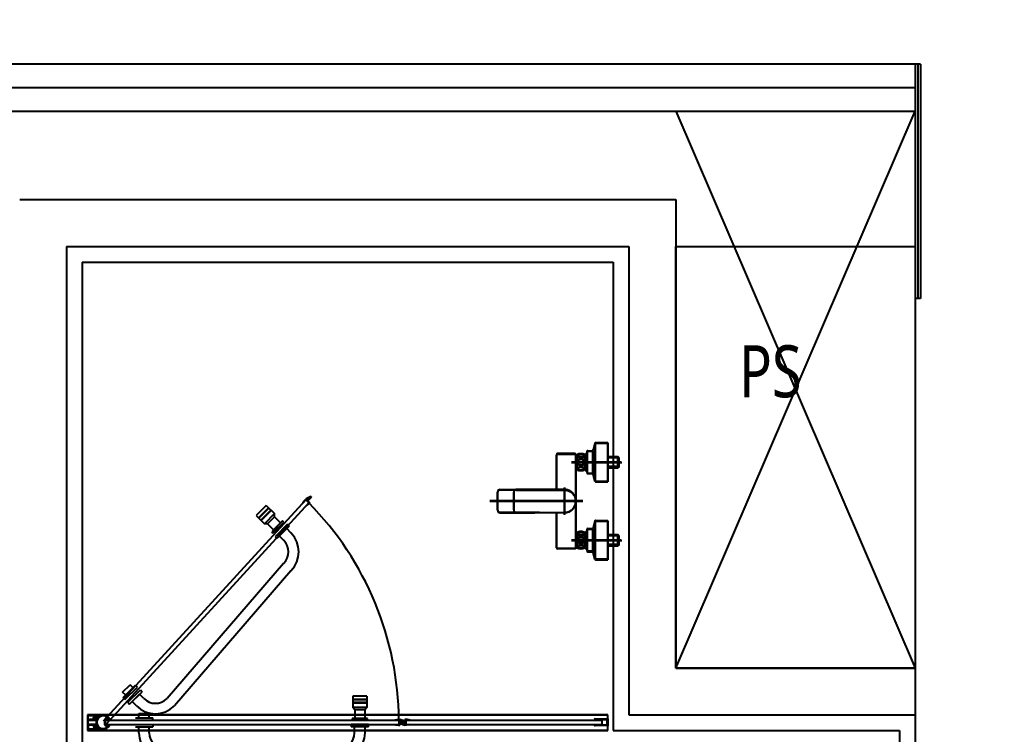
# Model space of a CAD drawing. Header units: millimetres. Extents: x 238075 to 303070, y -258150 to -205841.
# Drawn here: x 257663 to 259558, y -237548 to -236176 of the extents above; entities that cross this region are included whole.
import ezdxf
from ezdxf.enums import TextEntityAlignment as Align

# ---------------------------------------------------------------- set-up
doc = ezdxf.new("R2010")
doc.units = ezdxf.units.MM
doc.header["$LTSCALE"] = 200
doc.layers.add('L4', color=4, linetype='Continuous')
doc.layers.add('아파트', color=253, linetype='Continuous')
doc.styles.add('맑은고딕', font='malgun.ttf', dxfattribs={"width": 0.8})

msp = doc.modelspace()

# ---------------------------------------------------------------- hatches: boundary and pattern name
at = {"layer": 'L4'}
for points in [[(258222.2, -237092.1), (258222.8, -237092.7, -0.406066), (258222.8, -237093.1), (258216.8, -237099.4, -0.422409), (258216.4, -237099.4), (258216, -237099.1, -0.414214), (258216, -237098.4)], [(258402.3, -237524), (258402.3, -237524.8, -0.406066), (258402, -237525.1), (258393.3, -237525.3, -0.422409), (258393, -237525), (258393, -237524.5, -0.414214), (258393.5, -237524)], [(258393, -237526.8), (258393, -237526, -0.406066), (258393.3, -237525.7), (258402, -237525.5, -0.422409), (258402.3, -237525.8), (258402.3, -237526.3, -0.414214), (258401.8, -237526.8)]]:
    msp.add_hatch(color=256, dxfattribs=at).paths.add_polyline_path(points)

# ---------------------------------------------------------------- linework, layer by layer
for p, q in [((259392.6, -236261.2, 54985.4), (255902.6, -236261.2, 54985.4)), ((259382.6, -236261.2), (259382.6, -236711.2)), ((259387.6, -236261.2), (259387.6, -236711.2)), ((259392.6, -236261.2, 54985.4), (259392.6, -236711.2, 54985.4)), ((255992.6, -236306.2), (259382.6, -236306.2)), ((255992.6, -236351.2), (259382.6, -236351.2)), ((258922.6, -237421.2), (259382.6, -236351.2)), ((258922.6, -236351.2), (259382.6, -237421.2)), ((257662.6, -236521.2), (258922.6, -236521.2)), ((258922.6, -236521.2), (258922.6, -237421.2)), ((257752.6, -236611.2), (258832.6, -236611.2)), ((257752.6, -236611.2), (257752.6, -238171.2)), ((258832.6, -236611.2), (258832.6, -237511.2)), ((258922.6, -237421.2), (258922.6, -236611.2)), ((258922.6, -236611.2), (259382.6, -236611.2)), ((259382.6, -236611.2), (259382.6, -237421.2)), ((257782.6, -236641.2), (258802.6, -236641.2)), ((257782.6, -236641.2), (257782.6, -238181.2)), ((258802.6, -236641.2), (258802.6, -237541.2)), ((259382.6, -236711.2, 54985.4), (259382.6, -239081.2, 54985.4)), ((259392.6, -236711.2, 54985.4), (259382.6, -236711.2, 54985.4)), ((258767.8, -237062), (258767.8, -236988.5)), ((258768.6, -236988.2), (258768.5, -236988.2)), ((258768.6, -236988.2), (258792.6, -236988.2)), ((258792.6, -237062.2), (258792.6, -236988.2)), ((258752.6, -237045.7), (258752.6, -237004.7)), ((258752.6, -237005.7), (258752.6, -237046.7)), ((258753.6, -237003.7), (258762.1, -237003.7)), ((258753.6, -237004.7), (258762.1, -237004.7)), ((258763.3, -237047.1), (258763.3, -237003.3)), ((258763.3, -237004.3), (258763.3, -237048.1)), ((258767.5, -236989), (258764, -237002.2)), ((258767.5, -236990), (258764, -237003.2)), ((258767.8, -236989.5), (258767.8, -237063)), ((258768.6, -236989.2), (258768.5, -236989.2)), ((258768.6, -236989.2), (258792.6, -236989.2)), ((258792.6, -236989.2), (258792.6, -237063.2)), ((258693.9, -237011.2), (258693.9, -237076.8)), ((258693.9, -237077.8), (258693.9, -237012.2)), ((258728.9, -237009.2), (258697.4, -237009.2)), ((258697.4, -237010.2), (258728.9, -237010.2)), ((258722.4, -237025.2), (258818, -237025.2)), ((258722.4, -237026.2), (258819.2, -237026.2)), ((258730.9, -237011.2), (258730.9, -237100.2)), ((258730.9, -237101.2), (258730.9, -237012.2)), ((258730.9, -237014.7), (258733.2, -237015.3)), ((258733.2, -237016.3), (258730.9, -237015.7)), ((258730.9, -237036.2), (258730.9, -237016.2)), ((258733.2, -237011.4), (258733.2, -237039.1)), ((258733.2, -237040.1), (258733.2, -237012.4)), ((258734.5, -237012.5), (258734.7, -237011.9)), ((258734.6, -237013.1), (258734.5, -237012.5)), ((258734.6, -237013.2), (258734.5, -237013.8)), ((258734.5, -237013.8), (258734.7, -237014.4)), ((258734.9, -237012.6), (258734.6, -237013.2)), ((258734.9, -237013.7), (258734.6, -237013.1)), ((258734.7, -237011.9), (258735.2, -237011.3)), ((258734.7, -237014.4), (258735.2, -237015)), ((258735.5, -237012), (258734.9, -237012.6)), ((258735.5, -237014.2), (258734.9, -237013.7)), ((258735.2, -237011.3), (258735.8, -237010.8)), ((258735.2, -237015), (258735.8, -237015.5)), ((258736.2, -237011.5), (258735.5, -237012)), ((258736.2, -237014.7), (258735.5, -237014.2)), ((258735.8, -237010.8), (258736.7, -237010.3)), ((258735.8, -237015.5), (258736.7, -237015.9)), ((258737.2, -237011.1), (258736.2, -237011.5)), ((258737.2, -237015.1), (258736.2, -237014.7)), ((258736.7, -237010.3), (258737.7, -237010)), ((258736.7, -237015.9), (258737.7, -237016.3)), ((258738.3, -237010.8), (258737.2, -237011.1)), ((258738.3, -237015.4), (258737.2, -237015.1)), ((258737.7, -237010), (258738.8, -237009.7)), ((258737.7, -237016.3), (258738.8, -237016.5)), ((258739.4, -237010.7), (258738.3, -237010.8)), ((258739.4, -237015.6), (258738.3, -237015.4)), ((258738.8, -237009.7), (258740.1, -237009.6)), ((258738.8, -237016.5), (258740.1, -237016.7)), ((258740.7, -237010.6), (258739.4, -237010.7)), ((258740.7, -237015.7), (258739.4, -237015.6)), ((258740.1, -237009.6), (258741.3, -237009.6)), ((258740.1, -237016.7), (258741.3, -237016.7)), ((258741.9, -237010.7), (258740.7, -237010.6)), ((258741.9, -237015.6), (258740.7, -237015.7)), ((258741.3, -237009.6), (258742.5, -237009.7)), ((258741.3, -237016.7), (258742.5, -237016.5)), ((258743.1, -237010.8), (258741.9, -237010.7)), ((258743.1, -237015.4), (258741.9, -237015.6)), ((258742.5, -237009.7), (258743.7, -237010)), ((258742.5, -237016.5), (258743.7, -237016.3)), ((258744.2, -237011.1), (258743.1, -237010.8)), ((258744.2, -237015.1), (258743.1, -237015.4)), ((258743.7, -237010), (258744.7, -237010.3)), ((258743.7, -237016.3), (258744.7, -237015.9)), ((258745.1, -237011.5), (258744.2, -237011.1)), ((258745.1, -237014.7), (258744.2, -237015.1)), ((258744.7, -237010.3), (258745.5, -237010.8)), ((258744.7, -237015.9), (258745.5, -237015.5)), ((258745.9, -237012), (258745.1, -237011.5)), ((258745.9, -237014.2), (258745.1, -237014.7)), ((258745.5, -237010.8), (258746.2, -237011.3)), ((258745.5, -237015.5), (258746.2, -237015)), ((258746.4, -237012.6), (258745.9, -237012)), ((258746.4, -237013.7), (258745.9, -237014.2)), ((258746.2, -237011.3), (258746.6, -237011.9)), ((258746.2, -237015), (258746.6, -237014.4)), ((258746.8, -237013.2), (258746.4, -237012.6)), ((258746.8, -237013.1), (258746.4, -237013.7)), ((258746.6, -237011.9), (258746.8, -237012.5)), ((258746.6, -237014.4), (258746.8, -237013.8)), ((258746.8, -237012.5), (258746.8, -237013.1)), ((258746.8, -237013.8), (258746.8, -237013.2)), ((258748.2, -237011.4), (258748.2, -237039.1)), ((258748.2, -237040.1), (258748.2, -237012.4)), ((258748.2, -237013.5), (258749.2, -237013.5)), ((258749.2, -237014.5), (258748.2, -237014.5)), ((258749.2, -237009.7), (258749.7, -237009.2)), ((258749.2, -237040.7), (258749.2, -237009.7)), ((258749.2, -237009.7), (258749.2, -237040.7)), ((258749.7, -237010.2), (258749.2, -237010.7)), ((258749.2, -237041.7), (258749.2, -237010.7)), ((258749.2, -237041.7), (258749.2, -237010.7)), ((258749.7, -237009.2), (258752.6, -237009.2)), ((258749.7, -237041.2), (258749.7, -237009.2)), ((258752.6, -237010.2), (258749.7, -237010.2)), ((258749.7, -237010.2), (258749.7, -237042.2)), ((258792.6, -237015), (258811.7, -237015)), ((258811.7, -237016), (258792.6, -237016)), ((258792.6, -237016.1), (258811.7, -237016.1)), ((258811.7, -237017.1), (258792.6, -237017.1)), ((258813.2, -237016.5), (258811.7, -237015)), ((258811.7, -237015), (258811.7, -237035.5)), ((258811.7, -237036.5), (258811.7, -237016)), ((258811.7, -237016), (258813.2, -237017.5)), ((258813.2, -237034), (258813.2, -237016.5)), ((258813.2, -237017.5), (258813.2, -237035)), ((258733.2, -237035.1), (258730.9, -237035.7)), ((258730.9, -237036.7), (258733.2, -237036.1)), ((258734.5, -237037.6), (258734.7, -237037)), ((258734.6, -237038.2), (258734.5, -237037.6)), ((258734.6, -237038.3), (258734.5, -237038.9)), ((258734.5, -237038.9), (258734.7, -237039.5)), ((258734.9, -237037.7), (258734.6, -237038.3)), ((258734.9, -237038.8), (258734.6, -237038.2)), ((258734.7, -237037), (258735.2, -237036.4)), ((258734.7, -237039.5), (258735.2, -237040.1)), ((258735.5, -237037.1), (258734.9, -237037.7)), ((258735.5, -237039.4), (258734.9, -237038.8)), ((258735.2, -237036.4), (258735.8, -237035.8)), ((258735.2, -237040.1), (258735.8, -237040.6)), ((258736.2, -237036.6), (258735.5, -237037.1)), ((258736.2, -237039.9), (258735.5, -237039.4)), ((258735.8, -237035.8), (258736.7, -237035.4)), ((258735.8, -237040.6), (258736.7, -237041.1)), ((258737.2, -237036.2), (258736.2, -237036.6)), ((258737.2, -237040.3), (258736.2, -237039.9)), ((258736.7, -237035.4), (258737.7, -237035)), ((258736.7, -237041.1), (258737.7, -237041.5)), ((258738.3, -237035.9), (258737.2, -237036.2)), ((258738.3, -237040.6), (258737.2, -237040.3)), ((258737.7, -237035), (258738.8, -237034.8)), ((258737.7, -237041.5), (258738.8, -237041.7)), ((258739.4, -237035.7), (258738.3, -237035.9)), ((258739.4, -237040.8), (258738.3, -237040.6)), ((258738.8, -237034.8), (258740.1, -237034.7)), ((258738.8, -237041.7), (258740.1, -237041.8)), ((258740.7, -237035.6), (258739.4, -237035.7)), ((258740.7, -237040.8), (258739.4, -237040.8)), ((258740.1, -237034.7), (258741.3, -237034.7)), ((258740.1, -237041.8), (258741.3, -237041.8)), ((258741.9, -237035.7), (258740.7, -237035.6)), ((258741.9, -237040.8), (258740.7, -237040.8)), ((258741.3, -237034.7), (258742.5, -237034.8)), ((258741.3, -237041.8), (258742.5, -237041.7)), ((258743.1, -237035.9), (258741.9, -237035.7)), ((258743.1, -237040.6), (258741.9, -237040.8)), ((258742.5, -237034.8), (258743.7, -237035)), ((258742.5, -237041.7), (258743.7, -237041.5)), ((258744.2, -237036.2), (258743.1, -237035.9)), ((258744.2, -237040.3), (258743.1, -237040.6)), ((258743.7, -237035), (258744.7, -237035.4)), ((258743.7, -237041.5), (258744.7, -237041.1)), ((258745.1, -237036.6), (258744.2, -237036.2)), ((258745.1, -237039.9), (258744.2, -237040.3)), ((258744.7, -237035.4), (258745.5, -237035.8)), ((258744.7, -237041.1), (258745.5, -237040.6)), ((258745.9, -237037.1), (258745.1, -237036.6)), ((258745.9, -237039.4), (258745.1, -237039.9)), ((258745.5, -237035.8), (258746.2, -237036.4)), ((258745.5, -237040.6), (258746.2, -237040.1)), ((258746.4, -237037.7), (258745.9, -237037.1)), ((258746.4, -237038.8), (258745.9, -237039.4)), ((258746.2, -237036.4), (258746.6, -237037)), ((258746.2, -237040.1), (258746.6, -237039.5)), ((258746.8, -237038.3), (258746.4, -237037.7)), ((258746.8, -237038.2), (258746.4, -237038.8)), ((258746.6, -237037), (258746.8, -237037.6)), ((258746.6, -237039.5), (258746.8, -237038.9)), ((258746.8, -237037.6), (258746.8, -237038.2)), ((258746.8, -237038.9), (258746.8, -237038.3)), ((258749.2, -237036.9), (258748.2, -237036.9)), ((258748.2, -237037.9), (258749.2, -237037.9)), ((258749.7, -237041.2), (258749.2, -237040.7)), ((258749.2, -237041.7), (258749.7, -237042.2)), ((258752.6, -237041.2), (258749.7, -237041.2)), ((258749.7, -237042.2), (258752.6, -237042.2)), ((258811.7, -237034.3), (258792.6, -237034.3)), ((258792.6, -237035.3), (258811.7, -237035.3)), ((258811.7, -237035.5), (258792.6, -237035.5)), ((258792.6, -237036.5), (258811.7, -237036.5)), ((258811.7, -237035.5), (258813.2, -237034)), ((258813.2, -237035), (258811.7, -237036.5)), ((258753.6, -237046.7), (258762.1, -237046.7)), ((258753.6, -237047.7), (258762.1, -237047.7)), ((258767.5, -237061.4), (258764, -237048.2)), ((258767.5, -237062.5), (258764, -237049.2)), ((258768.6, -237062.2), (258768.5, -237062.2)), ((258768.6, -237063.2), (258768.5, -237063.2)), ((258768.6, -237062.2), (258792.6, -237062.2)), ((258768.6, -237063.2), (258792.6, -237063.2)), ((258580.3, -237117.1), (258580.3, -237083.3)), ((258585.3, -237078.3), (258611.8, -237078.3)), ((258661.2, -237079.3), (258585.3, -237079.3)), ((258611.5, -237117.2), (258611.5, -237083.2)), ((258611.8, -237078.3), (258651.9, -237078.3)), ((258683.9, -237078.2), (258651.9, -237078.3)), ((258661.2, -237079.3), (258693.9, -237079.2)), ((258691.9, -237078.2), (258683.9, -237078.2)), ((258693.9, -237078.2), (258691.9, -237078.2)), ((258708.9, -237078.2), (258693.9, -237078.2)), ((258693.9, -237079.2), (258708.9, -237079.2)), ((258694.5, -237079.2), (258694.6, -237079.2)), ((258708.9, -237074.2), (258708.9, -237126.2)), ((258708.9, -237127.2), (258708.9, -237075.2)), ((257823.7, -237522.6), (258212.3, -237098.3)), ((258212.3, -237098.3), (258206.9, -237103.8)), ((258212.3, -237098.3), (258218, -237104)), ((258212.3, -237098.3), (258218, -237104)), ((258221.5, -237091.7), (258212.6, -237096.2)), ((258212.6, -237096.2), (258220.1, -237103.7)), ((258216, -237098.4), (258222.2, -237092.1)), ((258216, -237099.1), (258216.4, -237099.4)), ((258216.4, -237099.9), (258216.8, -237099.4)), ((258216.4, -237099.9), (258216.4, -237099.9)), ((258216.8, -237099.4), (258222.8, -237093.1)), ((258221.9, -237091.8), (258222.8, -237092.7)), ((258744, -237100.2), (258565.9, -237100.2)), ((258744, -237101.2), (258565.9, -237101.2)), ((258580.3, -237084.3), (258580.3, -237118.1)), ((258611.5, -237084.2), (258611.5, -237118.2)), ((258730.1, -237089.8), (258730.1, -237089.8)), ((258730.9, -237100.2), (258730.9, -237189.2)), ((258730.9, -237190.2), (258730.9, -237101.2)), ((257829.3, -237528.3), (258218, -237104)), ((258136.2, -237108.9), (258116.9, -237128.3)), ((258140.7, -237113.4), (258121.4, -237132.8)), ((258141.4, -237114.1), (258122.1, -237133.5)), ((258145.2, -237117.9), (258125.8, -237137.2)), ((258145.9, -237118.6), (258126.6, -237138)), ((258136.2, -237108.9), (258151.9, -237124.6)), ((258212.6, -237109.4), (258218, -237104)), ((258116.9, -237128.3), (258132.5, -237143.9)), ((258151.9, -237124.6), (258132.5, -237143.9)), ((258151.9, -237130.5), (258138.5, -237143.9)), ((258167.5, -237138.7), (258146.7, -237159.6)), ((258151.9, -237130.5), (258151.9, -237124.6)), ((258163.8, -237142.4), (258151.9, -237130.5)), ((258169.7, -237140.9), (258167.5, -237138.7)), ((258661.2, -237122.2), (258585.3, -237122.1)), ((258585.3, -237123.1), (258611.8, -237123.1)), ((258611.8, -237123.1), (258651.9, -237123.2)), ((258683.9, -237123.2), (258651.9, -237123.2)), ((258661.2, -237122.2), (258693.9, -237122.2)), ((258691.9, -237123.2), (258683.9, -237123.2)), ((258693.9, -237123.2), (258691.9, -237123.2)), ((258693.9, -237122.2), (258708.9, -237122.2)), ((258708.9, -237123.2), (258693.9, -237123.2)), ((258693.9, -237123.7), (258693.9, -237189.2)), ((258693.9, -237190.2), (258693.9, -237124.7)), ((258694.5, -237122.2), (258694.6, -237122.2)), ((258767.5, -237138.5), (258764, -237151.7)), ((258767.5, -237140), (258764, -237153.2)), ((258767.8, -237211.5), (258767.8, -237137.9)), ((258767.8, -237139.5), (258767.8, -237213)), ((258768.6, -237137.7), (258768.5, -237137.7)), ((258768.6, -237139.2), (258768.5, -237139.2)), ((258768.6, -237137.7), (258792.6, -237137.7)), ((258768.6, -237139.2), (258792.6, -237139.2)), ((258792.6, -237211.7), (258792.6, -237137.7)), ((258792.6, -237139.2), (258792.6, -237213.2)), ((258138.5, -237143.9), (258132.5, -237143.9)), ((258138.5, -237143.9), (258150.4, -237155.8)), ((258148.9, -237161.8), (258169.7, -237140.9)), ((258150.4, -237155.8), (258163.8, -237142.4)), ((258176.9, -237145.1), (258153.1, -237168.9)), ((258180.2, -237148.5), (258156.4, -237172.3)), ((258175.4, -237153.3), (258161.2, -237167.4)), ((258183.6, -237161.5), (258175.4, -237153.3)), ((258176.9, -237145.1), (258180.2, -237148.5)), ((258737.7, -237159.5), (258738.8, -237159.2)), ((258738.8, -237159.2), (258740.1, -237159.1)), ((258740.1, -237159.1), (258741.3, -237159.1)), ((258741.3, -237159.1), (258742.5, -237159.2)), ((258742.5, -237159.2), (258743.7, -237159.5)), ((258749.2, -237159.2), (258749.7, -237158.7)), ((258749.2, -237159.2), (258749.2, -237190.2)), ((258749.2, -237159.2), (258749.2, -237190.2)), ((258749.7, -237158.7), (258752.6, -237158.7)), ((258749.7, -237190.7), (258749.7, -237158.7)), ((258752.6, -237195.2), (258752.6, -237154.2)), ((258752.6, -237155.7), (258752.6, -237196.7)), ((258753.6, -237153.2), (258762.1, -237153.2)), ((258753.6, -237154.7), (258762.1, -237154.7)), ((258763.3, -237196.6), (258763.3, -237152.8)), ((258763.3, -237154.3), (258763.3, -237198.1)), ((258146.7, -237159.6), (258148.9, -237161.8)), ((258153.1, -237168.9), (258156.4, -237172.3)), ((258169.4, -237175.6), (258161.2, -237167.4)), ((258722.4, -237174.8), (258817.6, -237174.6)), ((258722.4, -237176.2), (258819.2, -237176.2)), ((258730.9, -237164.2), (258733.2, -237164.8)), ((258730.9, -237164.7), (258730.9, -237184.7)), ((258733.2, -237166.3), (258730.9, -237165.7)), ((258733.2, -237160.9), (258733.2, -237188.6)), ((258733.2, -237190.1), (258733.2, -237162.4)), ((258734.5, -237162), (258734.7, -237161.4)), ((258734.6, -237162.7), (258734.5, -237162)), ((258734.6, -237163.2), (258734.5, -237163.9)), ((258734.5, -237163.9), (258734.7, -237164.5)), ((258734.9, -237162.6), (258734.6, -237163.2)), ((258734.9, -237163.3), (258734.6, -237162.7)), ((258734.7, -237161.4), (258735.2, -237160.8)), ((258734.7, -237164.5), (258735.2, -237165.1)), ((258735.5, -237162.1), (258734.9, -237162.6)), ((258735.5, -237163.8), (258734.9, -237163.3)), ((258735.2, -237160.8), (258735.8, -237160.3)), ((258735.2, -237165.1), (258735.8, -237165.6)), ((258736.2, -237161.6), (258735.5, -237162.1)), ((258736.2, -237164.3), (258735.5, -237163.8)), ((258735.8, -237160.3), (258736.7, -237159.8)), ((258735.8, -237165.6), (258736.7, -237166.1)), ((258737.2, -237161.2), (258736.2, -237161.6)), ((258737.2, -237164.7), (258736.2, -237164.3)), ((258736.7, -237159.8), (258737.7, -237159.5)), ((258736.7, -237166.1), (258737.7, -237166.4)), ((258738.3, -237160.9), (258737.2, -237161.2)), ((258738.3, -237165), (258737.2, -237164.7)), ((258737.7, -237166.4), (258738.8, -237166.7)), ((258739.4, -237160.7), (258738.3, -237160.9)), ((258739.4, -237165.2), (258738.3, -237165)), ((258738.8, -237166.7), (258740.1, -237166.8)), ((258740.7, -237160.6), (258739.4, -237160.7)), ((258740.7, -237165.3), (258739.4, -237165.2)), ((258740.1, -237166.8), (258741.3, -237166.8)), ((258741.9, -237160.7), (258740.7, -237160.6)), ((258741.9, -237165.2), (258740.7, -237165.3)), ((258741.3, -237166.8), (258742.5, -237166.7)), ((258743.1, -237160.9), (258741.9, -237160.7)), ((258743.1, -237165), (258741.9, -237165.2)), ((258742.5, -237166.7), (258743.7, -237166.4)), ((258744.2, -237161.2), (258743.1, -237160.9)), ((258744.2, -237164.7), (258743.1, -237165)), ((258743.7, -237159.5), (258744.7, -237159.8)), ((258743.7, -237166.4), (258744.7, -237166.1)), ((258745.1, -237161.6), (258744.2, -237161.2)), ((258745.1, -237164.3), (258744.2, -237164.7)), ((258744.7, -237159.8), (258745.5, -237160.3)), ((258744.7, -237166.1), (258745.5, -237165.6)), ((258745.9, -237162.1), (258745.1, -237161.6)), ((258745.9, -237163.8), (258745.1, -237164.3)), ((258745.5, -237160.3), (258746.2, -237160.8)), ((258745.5, -237165.6), (258746.2, -237165.1)), ((258746.4, -237162.6), (258745.9, -237162.1)), ((258746.4, -237163.3), (258745.9, -237163.8)), ((258746.2, -237160.8), (258746.6, -237161.4)), ((258746.2, -237165.1), (258746.6, -237164.5)), ((258746.8, -237163.2), (258746.4, -237162.6)), ((258746.8, -237162.7), (258746.4, -237163.3)), ((258746.6, -237161.4), (258746.8, -237162)), ((258746.6, -237164.5), (258746.8, -237163.9)), ((258746.8, -237162), (258746.8, -237162.7)), ((258746.8, -237163.9), (258746.8, -237163.2)), ((258748.2, -237160.9), (258748.2, -237188.6)), ((258748.2, -237190.1), (258748.2, -237162.4)), ((258748.2, -237163), (258749.2, -237163)), ((258749.2, -237164.5), (258748.2, -237164.5)), ((258749.7, -237160.2), (258749.2, -237160.7)), ((258749.2, -237160.7), (258749.2, -237191.7)), ((258749.2, -237191.7), (258749.2, -237160.7)), ((258752.6, -237160.2), (258749.7, -237160.2)), ((258749.7, -237160.2), (258749.7, -237192.2)), ((258792.6, -237164.5), (258811.7, -237164.5)), ((258792.6, -237165.6), (258811.7, -237165.6)), ((258811.7, -237166), (258792.6, -237166)), ((258811.7, -237167.1), (258792.6, -237167.1)), ((258813.2, -237166), (258811.7, -237164.5)), ((258811.7, -237164.5), (258811.7, -237185)), ((258811.7, -237186.5), (258811.7, -237166)), ((258811.7, -237166), (258813.2, -237167.5)), ((258813.2, -237183.5), (258813.2, -237166)), ((258813.2, -237167.5), (258813.2, -237185)), ((258697.4, -237191.2), (258728.9, -237191.2)), ((258728.9, -237192.2), (258697.4, -237192.2)), ((258733.2, -237184.6), (258730.9, -237185.2)), ((258730.9, -237186.7), (258733.2, -237186.1)), ((258734.5, -237187.2), (258734.7, -237186.5)), ((258734.6, -237187.8), (258734.5, -237187.2)), ((258734.6, -237188.4), (258734.5, -237189)), ((258734.5, -237189), (258734.7, -237189.6)), ((258734.9, -237188.4), (258734.6, -237187.8)), ((258734.9, -237187.8), (258734.6, -237188.4)), ((258734.7, -237186.5), (258735.2, -237186)), ((258734.7, -237189.6), (258735.2, -237190.2)), ((258735.5, -237187.2), (258734.9, -237187.8)), ((258735.5, -237188.9), (258734.9, -237188.4)), ((258735.2, -237186), (258735.8, -237185.4)), ((258735.2, -237190.2), (258735.8, -237190.7)), ((258736.2, -237186.7), (258735.5, -237187.2)), ((258736.2, -237189.4), (258735.5, -237188.9)), ((258735.8, -237185.4), (258736.7, -237185)), ((258735.8, -237190.7), (258736.7, -237191.1)), ((258737.2, -237186.3), (258736.2, -237186.7)), ((258737.2, -237189.8), (258736.2, -237189.4)), ((258736.7, -237185), (258737.7, -237184.6)), ((258736.7, -237191.1), (258737.7, -237191.5)), ((258738.3, -237186), (258737.2, -237186.3)), ((258738.3, -237190.1), (258737.2, -237189.8)), ((258737.7, -237184.6), (258738.8, -237184.4)), ((258737.7, -237191.5), (258738.8, -237191.7)), ((258739.4, -237185.8), (258738.3, -237186)), ((258739.4, -237190.3), (258738.3, -237190.1)), ((258738.8, -237184.4), (258740.1, -237184.3)), ((258738.8, -237191.7), (258740.1, -237191.8)), ((258740.7, -237185.8), (258739.4, -237185.8)), ((258740.7, -237190.4), (258739.4, -237190.3)), ((258740.1, -237184.3), (258741.3, -237184.3)), ((258740.1, -237191.8), (258741.3, -237191.8)), ((258741.9, -237185.8), (258740.7, -237185.8)), ((258741.9, -237190.3), (258740.7, -237190.4)), ((258741.3, -237184.3), (258742.5, -237184.4)), ((258741.3, -237191.8), (258742.5, -237191.7)), ((258743.1, -237186), (258741.9, -237185.8)), ((258743.1, -237190.1), (258741.9, -237190.3)), ((258742.5, -237184.4), (258743.7, -237184.6)), ((258742.5, -237191.7), (258743.7, -237191.5)), ((258744.2, -237186.3), (258743.1, -237186)), ((258744.2, -237189.8), (258743.1, -237190.1)), ((258743.7, -237184.6), (258744.7, -237185)), ((258743.7, -237191.5), (258744.7, -237191.1)), ((258745.1, -237186.7), (258744.2, -237186.3)), ((258745.1, -237189.4), (258744.2, -237189.8)), ((258744.7, -237185), (258745.5, -237185.4)), ((258744.7, -237191.1), (258745.5, -237190.7)), ((258745.9, -237187.2), (258745.1, -237186.7)), ((258745.9, -237188.9), (258745.1, -237189.4)), ((258745.5, -237185.4), (258746.2, -237186)), ((258745.5, -237190.7), (258746.2, -237190.2)), ((258746.4, -237187.8), (258745.9, -237187.2)), ((258746.4, -237188.4), (258745.9, -237188.9)), ((258746.2, -237186), (258746.6, -237186.5)), ((258746.2, -237190.2), (258746.6, -237189.6)), ((258746.8, -237187.8), (258746.4, -237188.4)), ((258746.8, -237188.4), (258746.4, -237187.8)), ((258746.6, -237186.5), (258746.8, -237187.2)), ((258746.6, -237189.6), (258746.8, -237189)), ((258746.8, -237187.2), (258746.8, -237187.8)), ((258746.8, -237189), (258746.8, -237188.4)), ((258749.2, -237186.4), (258748.2, -237186.4)), ((258748.2, -237187.9), (258749.2, -237187.9)), ((258749.7, -237190.7), (258749.2, -237190.2)), ((258749.2, -237191.7), (258749.7, -237192.2)), ((258752.6, -237190.7), (258749.7, -237190.7)), ((258749.7, -237192.2), (258752.6, -237192.2)), ((258753.6, -237196.2), (258762.1, -237196.2)), ((258811.7, -237183.8), (258792.6, -237183.8)), ((258811.7, -237185), (258792.6, -237185)), ((258792.6, -237185.3), (258811.7, -237185.3)), ((258792.6, -237186.5), (258811.7, -237186.5)), ((258811.7, -237185), (258813.2, -237183.5)), ((258813.2, -237185), (258811.7, -237186.5)), ((258753.6, -237197.7), (258762.1, -237197.7)), ((258767.5, -237210.9), (258764, -237197.7)), ((258767.5, -237212.5), (258764, -237199.2)), ((258768.6, -237211.7), (258768.5, -237211.7)), ((258768.6, -237213.2), (258768.5, -237213.2)), ((258768.6, -237211.7), (258792.6, -237211.7)), ((258768.6, -237213.2), (258792.6, -237213.2)), ((258169.4, -237220.3), (257945.6, -237479.7)), ((258183.6, -237234.4), (257959.8, -237493.8)), ((259382.6, -237421.2), (258922.6, -237421.2)), ((258922.6, -237421.2), (259382.6, -237421.2)), ((257860.3, -237467.3), (257874.5, -237453.2)), ((257861.5, -237478.1), (257885.3, -237454.3)), ((257864.8, -237481.5), (257888.6, -237457.7)), ((257866.3, -237473.3), (257880.4, -237459.1)), ((257880.4, -237459.1), (257874.5, -237453.2)), ((257888.6, -237457.7), (257885.3, -237454.3)), ((257866.3, -237473.3), (257860.3, -237467.3)), ((257864.8, -237481.5), (257861.5, -237478.1)), ((257870.5, -237487.1), (257894.3, -237463.3)), ((257873.8, -237490.5), (257897.6, -237466.7)), ((257878.6, -237485.6), (257892.8, -237471.5)), ((257901, -237479.7), (257892.8, -237471.5)), ((257894.3, -237463.3), (257897.6, -237466.7)), ((258329.6, -237475.1), (258302.2, -237475.1)), ((258302.2, -237475.1), (258302.2, -237497.2)), ((258329.6, -237481.4), (258302.2, -237481.4)), ((258329.6, -237475.1), (258329.6, -237497.2)), ((257870.5, -237487.1), (257873.8, -237490.5)), ((257886.8, -237493.8), (257878.6, -237485.6)), ((258329.6, -237482.5), (258302.2, -237482.5)), ((258329.6, -237487.7), (258302.2, -237487.7)), ((258329.6, -237488.8), (258302.2, -237488.8)), ((258329.6, -237497.2), (258302.2, -237497.2)), ((258306.4, -237501.4), (258302.2, -237497.2)), ((258329.6, -237497.2), (258325.4, -237501.4)), ((257792.6, -237511.2), (258792.6, -237511.2)), ((257819.2, -237511.2), (257792.6, -237511.2)), ((257792.6, -237511.2), (257792.6, -237512.5)), ((257792.6, -237511.2), (258792.6, -237511.2)), ((258792.6, -237511.2), (257792.6, -237511.2)), ((257792.6, -237511.2), (257792.6, -237541.2)), ((257792.6, -237512.5), (257792.9, -237512.5)), ((257792.9, -237512.5), (257792.9, -237538.3)), ((257792.9, -237516.9), (257792.9, -237516.9)), ((257794.2, -237520), (257794.2, -237512.5)), ((257794.2, -237512.5), (257811.2, -237512.5)), ((257810.6, -237518), (257809.7, -237517.1)), ((257811.2, -237512.5), (257811.2, -237513.1)), ((257814.8, -237512), (257815.7, -237512.9)), ((257819.7, -237512), (257819.7, -237511.7)), ((257884.7, -237516.7), (257918.4, -237516.7)), ((257891.5, -237508.3), (257911.5, -237508.3)), ((257891.5, -237516.7), (257891.5, -237508.3)), ((257891.5, -237516.7), (257911.5, -237516.7)), ((257896.1, -237512.9), (257896.1, -237512.9)), ((257904, -237516.9), (257904, -237516.9)), ((257911.5, -237516.7), (257911.5, -237508.3)), ((257912, -237512.9), (257912, -237512.9)), ((257918.4, -237521.4), (257918.4, -237516.7)), ((258330.6, -237518.3), (258301.2, -237518.3)), ((258301.2, -237518.3), (258301.2, -237521.4)), ((258306.4, -237501.4), (258306.4, -237518.3)), ((258325.4, -237501.4), (258306.4, -237501.4)), ((258306.4, -237518.3), (258325.4, -237518.3)), ((258325.4, -237501.4), (258325.4, -237518.3)), ((258330.6, -237521.4), (258330.6, -237518.3)), ((258767.7, -237519), (258792.2, -237519)), ((258792.6, -237541.2), (258792.6, -237511.2)), ((258832.6, -237511.2), (259382.6, -237511.2)), ((257792.9, -237524.8), (257792.9, -237524.8)), ((257792.9, -237532.8), (257792.9, -237532.8)), ((257804, -237520), (257794.2, -237520)), ((257794.2, -237521.3), (257810.2, -237521.3)), ((257794.2, -237529.5), (257794.2, -237521.3)), ((257810.2, -237529.5), (257794.2, -237529.5)), ((257804, -237530.8), (257794.2, -237530.8)), ((257794.2, -237530.8), (257794.2, -237538.3)), ((257809.7, -237533.7), (257810.6, -237532.8)), ((257811.2, -237538.3), (257811.2, -237537.7)), ((257815.7, -237537.9), (257814.8, -237538.8)), ((257825.6, -237520.3), (257825.6, -237530.5)), ((257833.1, -237519.4), (257826.5, -237519.4)), ((257826.5, -237521.2), (257826.5, -237529.6)), ((257826.5, -237521.4), (257826.5, -237529.4)), ((257826.5, -237521.4), (258390.9, -237521.4)), ((257826.5, -237529.4), (258390.9, -237529.4)), ((257826.5, -237531.4), (257833.1, -237531.4)), ((257829.7, -237520.7), (257827, -237520.7)), ((257827, -237530.1), (257829.7, -237530.1)), ((257829.7, -237521.3), (257829.7, -237520.7)), ((257831.7, -237521), (257829.7, -237521.3)), ((257829.7, -237530.1), (257829.7, -237529.5)), ((257829.7, -237529.5), (257831.7, -237529.9)), ((257833.7, -237521), (257831.7, -237521)), ((257831.7, -237529.9), (257833.7, -237529.9)), ((257832.6, -237520.9), (257832.6, -237520.9)), ((257835.2, -237520.9), (257833.7, -237521.3)), ((257833.7, -237521.3), (257833.7, -237521)), ((257833.7, -237529.9), (257833.7, -237529.5)), ((257833.7, -237529.5), (257835.2, -237530)), ((257835.5, -237520.3), (257835.5, -237520.4)), ((257835.5, -237530.5), (257835.5, -237530.5)), ((257884.7, -237521.4), (257918.4, -237521.4)), ((257884.7, -237529.4), (257918.4, -237529.4)), ((257884.7, -237534.2), (257918.4, -237534.2)), ((257891.5, -237534.2), (257911.5, -237534.2)), ((257891.5, -237545.7), (257891.5, -237534.2)), ((257911.5, -237545.7), (257911.5, -237534.2)), ((257918.4, -237529.4), (257918.4, -237534.2)), ((258332.8, -237529.4), (258299.1, -237529.4)), ((258299.1, -237529.4), (258299.1, -237534.2)), ((258332.8, -237534.2), (258299.1, -237534.2)), ((258301.2, -237521.4), (258330.6, -237521.4)), ((258325.9, -237534.2), (258305.9, -237534.2)), ((258305.9, -237545.7), (258305.9, -237534.2)), ((258325.9, -237545.7), (258325.9, -237534.2)), ((258332.8, -237534.2), (258332.8, -237529.4)), ((258390.9, -237521.4), (258383.2, -237521.4)), ((258383.2, -237529.4), (258390.9, -237529.4)), ((258390.9, -237521.4), (258390.9, -237529.4)), ((258390.9, -237521.4), (258390.9, -237529.4)), ((258392.6, -237520.1), (258392.6, -237530.7)), ((258402.1, -237523.2), (258392.6, -237520.1)), ((258392.6, -237525.4), (258393.3, -237525.3)), ((258392.6, -237525.4), (258392.6, -237525.4)), ((258393, -237524.5), (258393, -237525)), ((258393, -237527.3), (258393, -237526)), ((258401.8, -237526.8), (258393, -237526.8)), ((258393.2, -237527.6), (258402.6, -237530.7)), ((258393.3, -237525.3), (258402, -237525.1)), ((258402, -237525.5), (258393.3, -237525.7)), ((258393.5, -237524), (258402.3, -237524)), ((258396.1, -237524.8), (258396.1, -237524.8)), ((258402.6, -237525.5), (258402, -237525.5)), ((258402.3, -237523.5), (258402.3, -237524.8)), ((258402.3, -237526.3), (258402.3, -237525.8)), ((258402.6, -237530.7), (258402.6, -237520.1)), ((258402.6, -237525.5), (258402.6, -237525.5)), ((258404.1, -237520.9), (258404.1, -237520.9)), ((258404.4, -237521.4), (258404.4, -237529.4)), ((258404.4, -237521.4), (258781.2, -237521.4, 0)), ((258404.4, -237521.4), (258404.4, -237529.4)), ((258412.1, -237521.4), (258404.4, -237521.4)), ((258404.4, -237529.4), (258404.4, -237521.4)), ((258404.4, -237529.3), (258404.4, -237521.6)), ((258404.4, -237529.4), (258781.2, -237529.4, 0)), ((258404.4, -237529.4), (258412.1, -237529.4)), ((258791.2, -237520.7), (258766.5, -237520.7)), ((258766.5, -237530.2), (258791.2, -237530.2)), ((258792.2, -237531.8), (258767.7, -237531.8)), ((258781.2, -237529.4, 0), (258781.2, -237521.4, 0)), ((258791.2, -237530.2), (258791.2, -237520.7)), ((258792.4, -237524.8), (258792.4, -237524.8)), ((258792.4, -237532.8), (258792.4, -237532.8)), ((258792.6, -237520), (258792.6, -237530.8)), ((257792.9, -237538.3), (257792.6, -237538.3)), ((257792.6, -237538.3), (257792.6, -237539.6)), ((257792.6, -237539.6), (257819.2, -237539.6)), ((258792.6, -237541.2), (257792.6, -237541.2)), ((257792.6, -237541.2), (258792.6, -237541.2)), ((257792.9, -237540.7), (257792.9, -237540.7)), ((257794.2, -237538.3), (257811.2, -237538.3)), ((257819.7, -237539.1), (257819.7, -237538.9)), ((258802.6, -237541.2), (259352.6, -237541.2)), ((259352.6, -237541.2), (259352.6, -238961.2))]:
    msp.add_line(p, q, dxfattribs=at)
for centre in [(258740.7, -237025.1), (258740.7, -237026.2), (258740.7, -237174.8), (258740.7, -237176.3)]:
    msp.add_circle(centre, 6.15, dxfattribs=at)
for centre, radius, start, end in [((258768.5, -236989.2), 1, 90, 165.3388), ((258753.6, -237004.7), 1, 90, 180), ((258753.6, -237005.7), 1, 90, 180), ((258762.1, -237001.7), 2, 270, 345.3388), ((258762.1, -237002.7), 2, 270, 345.3388), ((258768.5, -236990.2), 1, 90, 169.0459), ((258695.9, -237011.2), 2, 90, 180), ((258695.9, -237012.2), 2, 90, 180), ((258740.7, -237025.2), 15.7, 90, 118.4369), ((258741.1, -237026.5), 15.8, 63.4874, 120.3309), ((258740.7, -237025.2), 15.7, 61.5631, 90), ((258740.7, -237025.2), 15.7, 241.5631, 298.4369), ((258740.7, -237026.2), 15.7, 241.5631, 270), ((258740.7, -237026.2), 15.7, 270, 298.4369), ((258753.6, -237045.7), 1, 180, 270), ((258753.6, -237046.7), 1, 180, 270), ((258762.1, -237048.7), 2, 14.6612, 90), ((258762.1, -237049.7), 2, 14.6612, 90), ((258768.5, -237061.2), 1, 190.9541, 270), ((258768.5, -237062.2), 1, 194.6612, 270), ((258585.3, -237083.3), 5, 90.0579, 180), ((258585.3, -237084.3), 5, 90.0579, 180), ((258616.5, -237083.2), 5, 90, 180), ((258616.5, -237084.2), 5, 90, 180), ((258688.9, -237076.8), 5, 343.1659, 347.659), ((258688.9, -237077.8), 5, 343.1669, 0), ((258688.9, -237076.8), 5, 347.6577, 360), ((258216.3, -237098.7), 0.5, 135, 225), ((258216.6, -237099.2), 0.3, 225, 316.5984), ((258221.7, -237092), 0.3, 45, 118.138), ((258222.6, -237092.9), 0.3, 316.5984, 45), ((257791, -237525.4), 599.9, 0.3789, 44.6211), ((258585.3, -237117.1), 5, 180, 269.9421), ((258585.3, -237118.1), 5, 180, 269.9421), ((258616.5, -237117.2), 5, 180, 270), ((258616.5, -237118.2), 5, 180, 270), ((258688.9, -237123.7), 5, 360, 16.8331), ((258688.9, -237124.7), 5, 12.341, 16.8341), ((258688.9, -237124.7), 5, 0, 12.3423), ((258768.5, -237138.7), 1, 90, 165.3388), ((258768.5, -237140.2), 1, 90, 169.0459), ((258740.7, -237174.7), 15.7, 90, 118.4369), ((258740.7, -237174.7), 15.7, 61.5631, 90), ((258753.6, -237154.2), 1, 90, 180), ((258753.6, -237155.7), 1, 90, 180), ((258762.1, -237151.2), 2, 270, 345.3388), ((258762.1, -237152.7), 2, 270, 345.3388), ((258147.1, -237198), 31.6, 315, 45), ((258147.1, -237198), 51.6, 315, 45), ((258740.7, -237176.2), 15.7, 61.5631, 118.4369), ((258695.9, -237189.2), 2, 180, 270), ((258695.9, -237190.2), 2, 180, 270), ((258740.7, -237174.7), 15.7, 241.5631, 298.4369), ((258740.7, -237176.2), 15.7, 241.5631, 270), ((258740.7, -237176.2), 15.7, 270, 298.4369), ((258753.6, -237195.2), 1, 180, 270), ((258753.6, -237196.7), 1, 180, 270), ((258762.1, -237198.2), 2, 14.6612, 90), ((258762.1, -237199.7), 2, 14.6612, 90), ((258768.5, -237210.7), 1, 190.9541, 270), ((258768.5, -237212.2), 1, 194.6612, 270), ((257923.3, -237457.4), 31.6, 225, 315), ((257923.3, -237457.4), 51.6, 225, 315), ((257804.6, -237516.6), 0.65, 133.9429, 313.9429), ((257806.2, -237518.3), 3, 49.9906, 133.9429), ((257806.2, -237518.3), 1.7, 226.0571, 133.9429), ((257808.5, -237515.6), 0.5, 229.9906, 326.1081), ((257823, -237525.4), 17, 133.874, 146.1081), ((257823, -237525.4), 13.5, 22.1916, 337.8084), ((257823, -237525.4), 15.7, 121.7785, 148.2215), ((257823, -237525.4), 13.5, 144.4972, 162.3198), ((257823, -237525.4), 14.5, 144.4972, 149.3755), ((257823, -237525.4), 12.2, 32.0509, 327.9491), ((257811.7, -237517.3), 0.5, 324.4972, 144.4972), ((257814.9, -237514), 0.5, 125.5028, 305.5028), ((257823, -237525.4), 14.5, 120.6245, 125.5028), ((257823, -237525.4), 13.5, 105.7918, 125.5028), ((257819.2, -237511.7), 0.5, 0, 90), ((257819.2, -237512), 0.5, 285.7918, 0), ((257833.1, -237519.1), 0.3, 270, 32.0509), ((258767.7, -237520.5), 1.5, 90, 176.0349), ((258792.1, -237519.7), 0.652, 326.6022, 79.7975), ((257804.6, -237520), 0.65, 46.0571, 180.6985), ((257804.6, -237530.8), 0.65, 179.3015, 313.9429), ((257804.6, -237534.2), 0.65, 46.0571, 226.0571), ((257806.2, -237532.5), 3, 226.0571, 310.0094), ((257806.2, -237532.5), 1.7, 226.0571, 133.9429), ((257808.5, -237535.2), 0.5, 33.8919, 130.0094), ((257823, -237525.4), 17, 213.8919, 226.126), ((257823, -237525.4), 15.7, 211.7785, 238.2215), ((257823, -237525.4), 13.5, 197.6802, 215.5028), ((257823, -237525.4), 14.5, 210.6245, 215.5028), ((257811.7, -237533.6), 0.5, 215.5028, 35.5028), ((257814.9, -237536.8), 0.5, 54.4972, 234.4972), ((257823, -237525.4), 14.5, 234.4972, 239.3755), ((257823, -237525.4), 13.5, 234.4972, 254.2082), ((257826.5, -237520.3), 0.9, 90, 180), ((257826.5, -237530.5), 0.9, 180, 270), ((257827, -237521.2), 0.5, 90, 180), ((257827, -237529.6), 0.5, 180, 270), ((257833.1, -237531.7), 0.3, 327.9491, 90), ((257835, -237520.4), 0.5, 286.8306, 0), ((257835, -237530.5), 0.5, 360, 73.1694), ((258393.5, -237524.5), 0.5, 90, 180), ((258393.3, -237525), 0.3, 180, 271.5984), ((258393.3, -237526), 0.3, 91.5984, 180), ((258393.3, -237527.3), 0.3, 180, 253.138), ((258401.8, -237526.3), 0.5, 270, 0), ((258402, -237524.8), 0.3, 271.5984, 0), ((258402, -237525.8), 0.3, 0, 91.5984), ((258402, -237523.5), 0.3, 0, 73.138), ((258766.5, -237520.4), 0.3, 188.8734, 270), ((258766.5, -237530.5), 0.3, 90, 171.1266), ((258767.7, -237530.3), 1.5, 183.9651, 270), ((258792.1, -237531.2), 0.652, 280.2025, 33.3978), ((257819.2, -237539.1), 0.5, 270, 0), ((257819.2, -237538.9), 0.5, 0, 74.2082), ((257943.1, -237545.7), 51.6, 180, 270), ((257943.1, -237545.7), 31.6, 180, 270), ((258274.3, -237545.7), 51.6, 270, 0), ((258274.3, -237545.7), 31.6, 270, 0)]:
    msp.add_arc(centre, radius, start, end, dxfattribs=at)
at = {"layer": 'L4', "extrusion": (0, 0, -1)}
for centre, major_axis, start_param, end_param in [((258216.3, -237100.7), (9.28, 8.31), 3.895638, 4.73321), ((258392.1, -237525.9), (-12.4, 0.7), 0.754045, 1.591618), ((258403.2, -237525), (-12.4, 0.7), 3.895638, 4.73321)]:
    msp.add_ellipse(centre, major_axis=major_axis, ratio=0.463579, start_param=start_param, end_param=end_param, dxfattribs=at)
at = {"layer": 'L4'}
for centre, major_axis, start_param, end_param in [((258215.7, -237100), (8.31, 9.28), 3.895638, 4.73321), ((258392.1, -237525), (12.4, 0.7), 3.895638, 4.73321), ((258403.2, -237525.9), (12.4, 0.7), 0.754045, 1.591618)]:
    msp.add_ellipse(centre, major_axis=major_axis, ratio=0.463579, start_param=start_param, end_param=end_param, dxfattribs=at)
for points, knots in [([(258697.4, -237009.2), (258697.2, -237009.2), (258697, -237009.2), (258696.6, -237009.2), (258696.4, -237009.2), (258696.2, -237009.2), (258696.1, -237009.2), (258695.9, -237009.2), (258695.9, -237009.2), (258695.9, -237009.2)], [0, 0, 0, 0, 0.25, 0.25, 0.5, 0.5, 0.75, 0.75, 1, 1, 1, 1]), ([(258695.9, -237010.2), (258695.9, -237010.2), (258695.9, -237010.2), (258696.1, -237010.2), (258696.2, -237010.2), (258696.4, -237010.2), (258696.6, -237010.2), (258697, -237010.2), (258697.2, -237010.2), (258697.4, -237010.2)], [0, 0, 0, 0, 0.25, 0.25, 0.5, 0.5, 0.75, 0.75, 1, 1, 1, 1]), ([(258730.9, -237011.2), (258730.9, -237011), (258730.8, -237010.7), (258730.6, -237010.2), (258730.5, -237010), (258730.1, -237009.6), (258729.9, -237009.5), (258729.4, -237009.3), (258729.1, -237009.2), (258728.9, -237009.2)], [0, 0, 0, 0, 0.25, 0.25, 0.5, 0.5, 0.75, 0.75, 1, 1, 1, 1]), ([(258728.9, -237010.2), (258729.1, -237010.2), (258729.4, -237010.3), (258729.9, -237010.5), (258730.1, -237010.6), (258730.5, -237011), (258730.6, -237011.2), (258730.8, -237011.7), (258730.9, -237012), (258730.9, -237012.2)], [0, 0, 0, 0, 0.25, 0.25, 0.5, 0.5, 0.75, 0.75, 1, 1, 1, 1]), ([(258708.9, -237078.2), (258701, -237078.2), (258693.2, -237078.2), (258677.7, -237078.2), (258670, -237078.2), (258654.7, -237078.2), (258647.1, -237078.2), (258635.9, -237078.2), (258632.2, -237078.2), (258624.7, -237078.2), (258621, -237078.2), (258617.3, -237078.2), (258617, -237078.2), (258616.8, -237078.2), (258616.5, -237078.2)], [0, 0, 0, 0, 0.25, 0.25, 0.5, 0.5, 0.75, 0.75, 0.875, 0.875, 1, 1, 1, 1.008805, 1.008805, 1.008805, 1.008805]), ([(258616.5, -237079.2), (258616.8, -237079.2), (258617, -237079.2), (258617.3, -237079.2), (258621, -237079.2), (258624.7, -237079.2), (258632.2, -237079.2), (258635.9, -237079.2), (258647.1, -237079.2), (258654.7, -237079.2), (258670, -237079.2), (258677.7, -237079.2), (258693.2, -237079.2), (258701, -237079.2), (258708.9, -237079.2)], [-0.008805, -0.008805, -0.008805, -0.008805, 0, 0, 0, 0.125, 0.125, 0.25, 0.25, 0.5, 0.5, 0.75, 0.75, 1, 1, 1, 1]), ([(258693.6, -237078.2), (258693.6, -237078.2), (258693.9, -237077.7), (258693.9, -237077.1), (258693.9, -237076.5)], [0, 0, 0, 0, 0.036252, 1, 1, 1, 1]), ([(258693.9, -237077.5), (258693.9, -237078), (258693.9, -237078.6), (258693.6, -237079.1), (258693.6, -237079.2)], [0, 0, 0, 0, 0.853589, 1, 1, 1, 1]), ([(258708.9, -237122.2), (258709.7, -237122.2), (258710.4, -237122.2), (258711.8, -237122), (258712.5, -237121.9), (258714.6, -237121.5), (258716, -237121.1), (258718, -237120.3), (258718.7, -237120), (258719.9, -237119.3), (258720.6, -237118.9), (258721.7, -237118.1), (258722.3, -237117.7), (258723.4, -237116.8), (258724, -237116.3), (258725.5, -237114.7), (258726.4, -237113.6), (258727.6, -237111.8), (258728, -237111.2), (258728.6, -237109.9), (258728.9, -237109.3), (258729.8, -237107.3), (258730.2, -237105.9), (258730.5, -237104.2), (258730.6, -237103.8), (258730.7, -237103.1), (258730.7, -237102.7), (258730.8, -237101.7), (258730.9, -237100.9), (258730.9, -237098.8), (258730.7, -237097.4), (258730.4, -237095.6), (258730.3, -237095.2), (258730.1, -237094.5), (258730, -237094.2), (258729.7, -237093.2), (258729.5, -237092.5), (258728.9, -237091.2), (258728.6, -237090.5), (258728.1, -237089.6), (258728, -237089.2), (258727.6, -237088.6), (258727.4, -237088.3), (258726.4, -237086.8), (258725.5, -237085.7), (258724, -237084.2), (258723.4, -237083.7), (258722.3, -237082.8), (258721.7, -237082.3), (258720, -237081.1), (258718.7, -237080.5), (258716.7, -237079.6), (258716, -237079.4), (258714.6, -237079), (258713.9, -237078.8), (258712.5, -237078.5), (258711.8, -237078.4), (258710.4, -237078.3), (258709.7, -237078.2), (258708.9, -237078.2)], [0, 0, 0, 0, 0.03125, 0.03125, 0.0625, 0.0625, 0.125, 0.125, 0.15625, 0.15625, 0.1875, 0.1875, 0.21875, 0.21875, 0.25, 0.25, 0.3125, 0.3125, 0.34375, 0.34375, 0.375, 0.375, 0.4375, 0.4375, 0.453125, 0.453125, 0.46875, 0.46875, 0.5, 0.5, 0.5625, 0.5625, 0.578125, 0.578125, 0.59375, 0.59375, 0.625, 0.625, 0.65625, 0.65625, 0.671875, 0.671875, 0.6875, 0.6875, 0.75, 0.75, 0.78125, 0.78125, 0.8125, 0.8125, 0.875, 0.875, 0.90625, 0.90625, 0.9375, 0.9375, 0.96875, 0.96875, 1, 1, 1, 1]), ([(258708.9, -237122.2), (258710.4, -237122.2), (258711.8, -237122.1), (258713.9, -237121.7), (258714.6, -237121.5), (258716, -237121.1), (258716.7, -237120.8), (258718.7, -237120), (258719.9, -237119.3), (258721.7, -237118.1), (258722.3, -237117.7), (258723.4, -237116.8), (258724, -237116.3), (258725.5, -237114.8), (258726.4, -237113.7), (258727.4, -237112.2), (258727.6, -237111.9), (258728, -237111.2), (258728.2, -237110.9), (258728.7, -237110), (258729, -237109.3), (258729.5, -237108), (258729.8, -237107.3), (258730.1, -237106.3), (258730.2, -237105.9), (258730.4, -237105.2), (258730.4, -237104.9), (258730.8, -237103.1), (258730.9, -237101.7), (258730.9, -237099.5), (258730.9, -237098.8), (258730.8, -237097.7), (258730.7, -237097.4), (258730.6, -237096.6), (258730.6, -237096.3), (258730.2, -237094.5), (258729.8, -237093.1), (258729, -237091.1), (258728.7, -237090.5), (258728, -237089.2), (258727.6, -237088.6), (258726.4, -237086.8), (258725.5, -237085.7), (258723.5, -237083.6), (258722.3, -237082.7), (258720.6, -237081.5), (258719.9, -237081.2), (258718.7, -237080.5), (258718, -237080.2), (258716, -237079.3), (258714.6, -237078.9), (258712.5, -237078.5), (258711.8, -237078.4), (258710.4, -237078.3), (258709.7, -237078.2), (258708.9, -237078.2)], [0, 0, 0, 0, 0.0625, 0.0625, 0.09375, 0.09375, 0.125, 0.125, 0.1875, 0.1875, 0.21875, 0.21875, 0.25, 0.25, 0.3125, 0.3125, 0.328125, 0.328125, 0.34375, 0.34375, 0.375, 0.375, 0.40625, 0.40625, 0.421875, 0.421875, 0.4375, 0.4375, 0.5, 0.5, 0.53125, 0.53125, 0.546875, 0.546875, 0.5625, 0.5625, 0.625, 0.625, 0.65625, 0.65625, 0.6875, 0.6875, 0.75, 0.75, 0.8125, 0.8125, 0.84375, 0.84375, 0.875, 0.875, 0.9375, 0.9375, 0.96875, 0.96875, 1, 1, 1, 1]), ([(258708.9, -237079.2), (258709.7, -237079.2), (258710.4, -237079.3), (258711.8, -237079.4), (258712.5, -237079.5), (258714.6, -237079.9), (258716, -237080.4), (258718, -237081.2), (258718.7, -237081.5), (258719.9, -237082.2), (258720.6, -237082.5), (258721.7, -237083.3), (258722.3, -237083.8), (258723.4, -237084.7), (258724, -237085.2), (258725.5, -237086.7), (258726.4, -237087.8), (258727.6, -237089.6), (258728, -237090.2), (258728.6, -237091.5), (258728.9, -237092.2), (258729.8, -237094.2), (258730.2, -237095.5), (258730.5, -237097.3), (258730.6, -237097.6), (258730.7, -237098.4), (258730.7, -237098.7), (258730.8, -237099.8), (258730.9, -237100.5), (258730.9, -237102.7), (258730.7, -237104.1), (258730.4, -237105.9), (258730.3, -237106.2), (258730.1, -237106.9), (258730, -237107.3), (258729.7, -237108.3), (258729.5, -237109), (258728.9, -237110.3), (258728.6, -237110.9), (258728.1, -237111.9), (258728, -237112.2), (258727.6, -237112.8), (258727.4, -237113.1), (258726.4, -237114.6), (258725.5, -237115.7), (258724, -237117.3), (258723.4, -237117.7), (258722.3, -237118.7), (258721.7, -237119.1), (258720, -237120.3), (258718.7, -237121), (258716.7, -237121.8), (258716, -237122.1), (258714.6, -237122.5), (258713.9, -237122.7), (258712.5, -237122.9), (258711.8, -237123), (258710.4, -237123.2), (258709.7, -237123.2), (258708.9, -237123.2)], [0, 0, 0, 0, 0.03125, 0.03125, 0.0625, 0.0625, 0.125, 0.125, 0.15625, 0.15625, 0.1875, 0.1875, 0.21875, 0.21875, 0.25, 0.25, 0.3125, 0.3125, 0.34375, 0.34375, 0.375, 0.375, 0.4375, 0.4375, 0.453125, 0.453125, 0.46875, 0.46875, 0.5, 0.5, 0.5625, 0.5625, 0.578125, 0.578125, 0.59375, 0.59375, 0.625, 0.625, 0.65625, 0.65625, 0.671875, 0.671875, 0.6875, 0.6875, 0.75, 0.75, 0.78125, 0.78125, 0.8125, 0.8125, 0.875, 0.875, 0.90625, 0.90625, 0.9375, 0.9375, 0.96875, 0.96875, 1, 1, 1, 1]), ([(258708.9, -237079.2), (258710.4, -237079.2), (258711.8, -237079.4), (258713.9, -237079.8), (258714.6, -237080), (258716, -237080.4), (258716.7, -237080.6), (258718.7, -237081.4), (258719.9, -237082.1), (258721.7, -237083.3), (258722.3, -237083.7), (258723.4, -237084.7), (258724, -237085.1), (258725.5, -237086.7), (258726.4, -237087.8), (258727.4, -237089.3), (258727.6, -237089.6), (258728, -237090.2), (258728.2, -237090.5), (258728.7, -237091.5), (258729, -237092.1), (258729.5, -237093.5), (258729.8, -237094.1), (258730.1, -237095.2), (258730.2, -237095.5), (258730.4, -237096.2), (258730.4, -237096.6), (258730.8, -237098.3), (258730.9, -237099.8), (258730.9, -237101.9), (258730.9, -237102.6), (258730.8, -237103.7), (258730.7, -237104.1), (258730.6, -237104.8), (258730.6, -237105.2), (258730.2, -237106.9), (258729.8, -237108.3), (258729, -237110.3), (258728.7, -237111), (258728, -237112.2), (258727.6, -237112.8), (258726.4, -237114.6), (258725.5, -237115.8), (258723.5, -237117.8), (258722.3, -237118.7), (258720.6, -237119.9), (258719.9, -237120.3), (258718.7, -237121), (258718, -237121.3), (258716, -237122.1), (258714.6, -237122.5), (258712.5, -237122.9), (258711.8, -237123), (258710.4, -237123.2), (258709.7, -237123.2), (258708.9, -237123.2)], [0, 0, 0, 0, 0.0625, 0.0625, 0.09375, 0.09375, 0.125, 0.125, 0.1875, 0.1875, 0.21875, 0.21875, 0.25, 0.25, 0.3125, 0.3125, 0.328125, 0.328125, 0.34375, 0.34375, 0.375, 0.375, 0.40625, 0.40625, 0.421875, 0.421875, 0.4375, 0.4375, 0.5, 0.5, 0.53125, 0.53125, 0.546875, 0.546875, 0.5625, 0.5625, 0.625, 0.625, 0.65625, 0.65625, 0.6875, 0.6875, 0.75, 0.75, 0.8125, 0.8125, 0.84375, 0.84375, 0.875, 0.875, 0.9375, 0.9375, 0.96875, 0.96875, 1, 1, 1, 1]), ([(258616.5, -237122.2), (258616.8, -237122.2), (258617, -237122.2), (258617.3, -237122.2), (258621, -237122.2), (258624.7, -237122.2), (258632.2, -237122.2), (258635.9, -237122.2), (258647.1, -237122.2), (258654.7, -237122.2), (258670, -237122.2), (258677.7, -237122.2), (258693.2, -237122.2), (258701, -237122.2), (258708.9, -237122.2)], [-0.008805, -0.008805, -0.008805, -0.008805, 0, 0, 0, 0.125, 0.125, 0.25, 0.25, 0.5, 0.5, 0.75, 0.75, 1, 1, 1, 1]), ([(258708.9, -237123.2), (258701, -237123.2), (258693.2, -237123.2), (258677.7, -237123.2), (258670, -237123.2), (258654.7, -237123.2), (258647.1, -237123.2), (258635.9, -237123.2), (258632.2, -237123.2), (258624.7, -237123.2), (258621, -237123.2), (258617.3, -237123.2), (258617, -237123.2), (258616.8, -237123.2), (258616.5, -237123.2)], [0, 0, 0, 0, 0.25, 0.25, 0.5, 0.5, 0.75, 0.75, 0.875, 0.875, 1, 1, 1, 1.008805, 1.008805, 1.008805, 1.008805]), ([(258693.9, -237123.9), (258693.9, -237123.4), (258693.9, -237122.8), (258693.6, -237122.3), (258693.6, -237122.2)], [0, 0, 0, 0, 0.853589, 1, 1, 1, 1]), ([(258693.6, -237123.2), (258693.6, -237123.2), (258693.9, -237123.8), (258693.9, -237124.4), (258693.9, -237124.9)], [0, 0, 0, 0, 0.036252, 1, 1, 1, 1]), ([(258695.9, -237191.2), (258695.9, -237191.2), (258695.9, -237191.2), (258696.1, -237191.2), (258696.2, -237191.2), (258696.4, -237191.2), (258696.6, -237191.2), (258697, -237191.2), (258697.2, -237191.2), (258697.4, -237191.2)], [0, 0, 0, 0, 0.25, 0.25, 0.5, 0.5, 0.75, 0.75, 1, 1, 1, 1]), ([(258697.4, -237192.2), (258697.2, -237192.2), (258697, -237192.2), (258696.6, -237192.2), (258696.4, -237192.2), (258696.2, -237192.2), (258696.1, -237192.2), (258695.9, -237192.2), (258695.9, -237192.2), (258695.9, -237192.2)], [0, 0, 0, 0, 0.25, 0.25, 0.5, 0.5, 0.75, 0.75, 1, 1, 1, 1]), ([(258728.9, -237191.2), (258729.1, -237191.2), (258729.4, -237191.2), (258729.9, -237191), (258730.1, -237190.8), (258730.5, -237190.4), (258730.6, -237190.2), (258730.8, -237189.7), (258730.9, -237189.5), (258730.9, -237189.2)], [0, 0, 0, 0, 0.25, 0.25, 0.5, 0.5, 0.75, 0.75, 1, 1, 1, 1]), ([(258730.9, -237190.2), (258730.9, -237190.5), (258730.8, -237190.7), (258730.6, -237191.2), (258730.5, -237191.4), (258730.1, -237191.8), (258729.9, -237192), (258729.4, -237192.2), (258729.1, -237192.2), (258728.9, -237192.2)], [0, 0, 0, 0, 0.25, 0.25, 0.5, 0.5, 0.75, 0.75, 1, 1, 1, 1])]:
    msp.add_open_spline(points, degree=3, knots=knots, dxfattribs=at)
for points in [[(258694.5, -237078.2), (258694.5, -237078.2), (258694.4, -237078.2), (258694.4, -237078.2)], [(258694.4, -237079.2), (258694.4, -237079.2), (258694.5, -237079.2), (258694.5, -237079.2)], [(258694.4, -237122.2), (258694.4, -237122.2), (258694.5, -237122.2), (258694.5, -237122.2)], [(258694.5, -237123.2), (258694.5, -237123.2), (258694.4, -237123.2), (258694.4, -237123.2)]]:
    msp.add_open_spline(points, degree=3, dxfattribs=at)
at = {"layer": '아파트'}
msp.add_circle((263075.4, -230841.1, 54985.4), 25000, dxfattribs=at)

# ---------------------------------------------------------------- texts
at = {"layer": 'L4', "style": '맑은고딕', "width": 0.8}
msp.add_text('PS', height=100, dxfattribs=at).set_placement((259104.7, -236851.1), align=Align.MIDDLE_CENTER)

doc.saveas('drawing.dxf')
